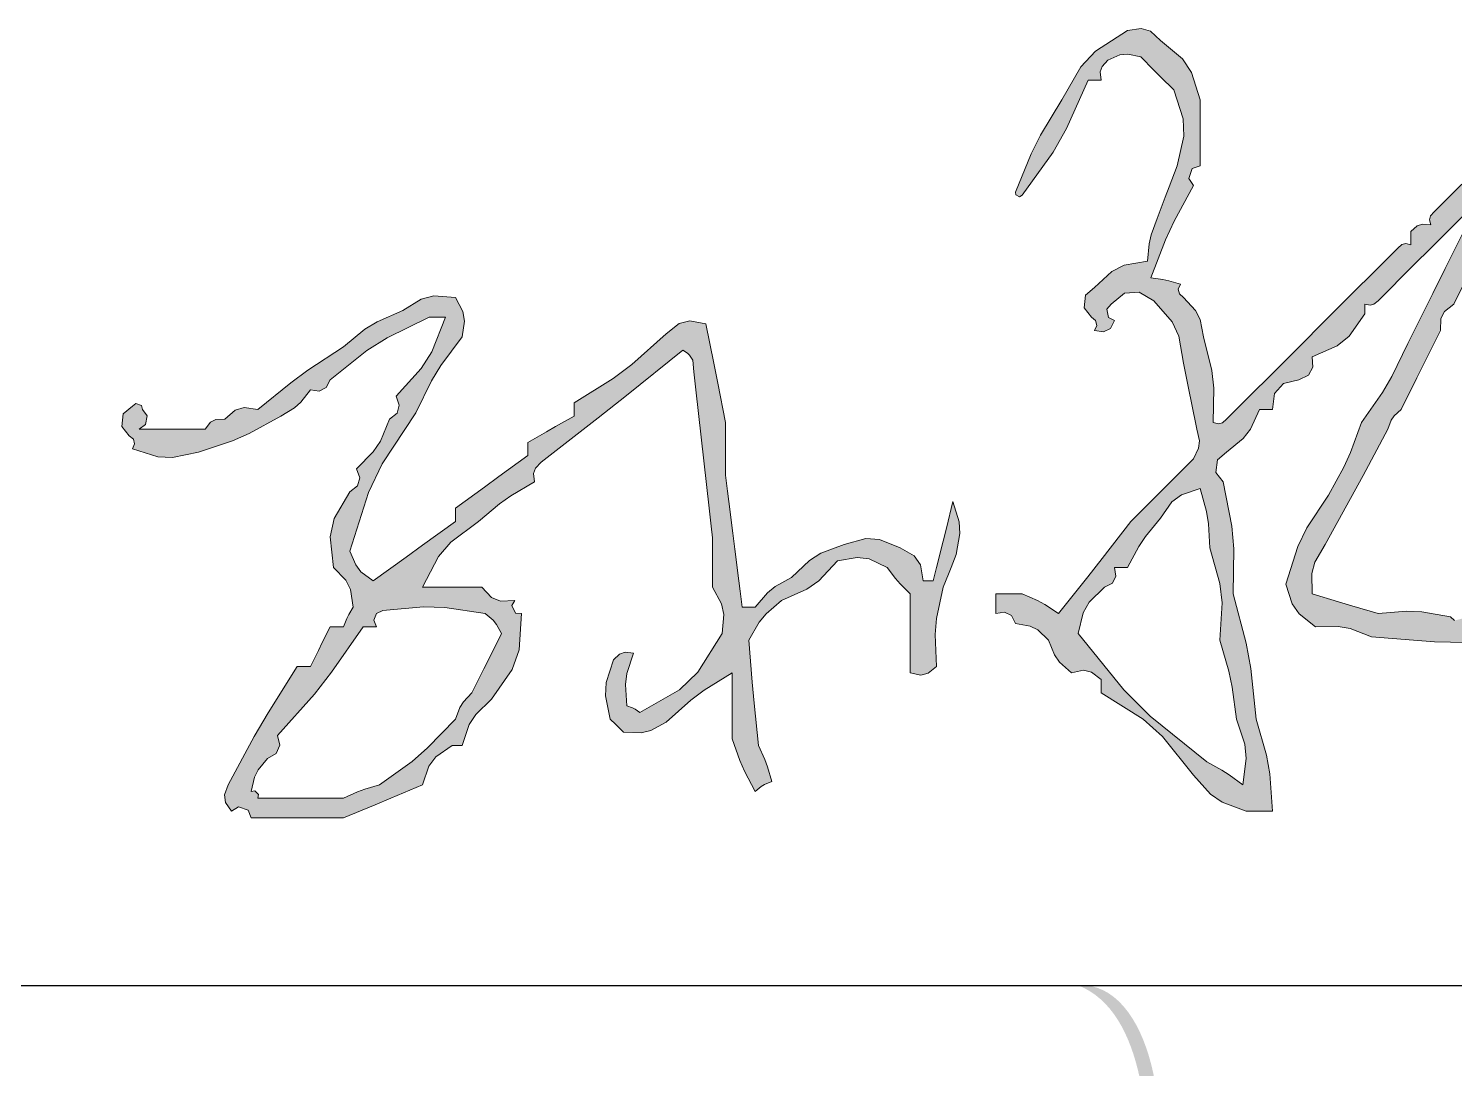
# Model space of a CAD drawing. Extents: x 2430613 to 2739493, y -1540945 to -971137.
# Drawn here: x 2627500 to 2628422, y -1278075 to -1277402 of the extents above; entities that cross this region are included whole.
import ezdxf

# ---------------------------------------------------------------- set-up
doc = ezdxf.new("R2010")
doc.units = 0
doc.header["$LTSCALE"] = 1000
doc.header["$MEASUREMENT"] = 0
doc.layers.get('0').update_dxf_attribs({"linetype": 'CONTINUOUS'})
doc.layers.add('0S-图框文字', color=51, linetype='CONTINUOUS', lineweight=18)
doc.layers.add('T-TK', color=157, linetype='CONTINUOUS')
doc.layers.add('照明平面标注层', color=111, linetype='CONTINUOUS')

# ---------------------------------------------------------------- blocks, each defined once
blk = doc.blocks.new('A$C6B060218')
h = blk.add_hatch(color=256)
h.paths.add_polyline_path([(816.76, 143.91), (815.58, 140.04), (819.58, 140.04), (821.58, 140.04), (825.58, 140.04), (825.58, 152.04), (825.58, 158.04), (825.58, 170.04), (821.39, 170.52), (818.64, 169.6), (815.58, 166.71), (815.51, 160.01), (815.18, 156.62), (813.91, 150.04), (816.29, 146.75)], flags=16)
h.paths.add_polyline_path([(810.81, 134.01), (812.24, 126.7), (818.79, 124.85), (823.59, 125.81), (828.91, 130.03), (831.58, 135.37), (832.92, 138.03), (835.58, 143.37), (833.14, 163.24), (832.8, 173.4), (833.92, 193.38), (836.3, 196.67), (836.77, 199.51), (835.58, 203.38), (831.62, 202.53), (829.61, 202.2), (825.58, 201.72), (818.71, 210.9), (813.16, 214.87), (802.24, 218.39), (795.05, 220.85), (788.85, 219.16), (783.9, 213.39), (782.6, 212.66), (782.03, 211.53), (782.24, 210.05), (765.56, 210.05), (757.23, 210.05), (740.56, 210.05), (742.86, 197.12), (745.84, 190.42), (753.9, 180.05), (760.56, 166.71), (763.9, 160.04), (770.57, 146.7), (775.61, 139.81), (778.29, 136.47), (783.9, 130.03), (789.91, 128.71), (794.03, 129.63), (798.91, 133.37), (801.22, 145.9), (800.44, 153.27), (795.57, 165.04), (794.85, 166.35), (793.72, 166.91), (792.24, 166.71), (792.24, 157.37), (792.24, 152.71), (792.24, 143.37), (788.89, 142.06), (785.42, 143.45), (783.9, 146.7), (771.58, 168.2), (766.47, 179.79), (758.9, 203.38), (767.32, 205.83), (773.27, 204.92), (780.57, 200.05), (782.91, 192.25), (785.71, 188.25), (792.24, 183.38), (789.67, 190.99), (789.3, 195.46), (790.57, 203.38), (794.42, 208.04), (800.8, 208.75), (805.58, 205.05), (812.94, 200.43), (816.17, 195.34), (817.24, 186.71), (814.81, 182.11), (813, 179.94), (808.91, 176.71), (806.12, 163.52), (805.11, 156.8), (803.91, 143.37), (808.9, 137.83)], flags=17)
h.paths.add_polyline_path([(560.15, 21.79), (567.18, 16.67), (568.88, 29.97), (568.14, 37.32), (563.85, 50.01), (561.75, 66.22), (560.06, 74.32), (555.51, 90.02), (556.61, 108.77), (555.56, 118.61), (550.51, 136.7), (549.76, 148.85), (548.74, 154.98), (545.51, 166.71), (536.02, 163.53), (531.21, 159.92), (525.5, 151.7), (517.96, 142.35), (514.57, 137.26), (508.83, 126.7), (506.17, 126.7), (504.83, 126.7), (502.16, 126.7), (502.93, 122.29), (501.15, 118.73), (497.16, 116.7), (489.43, 109.23), (486.33, 103.81), (483.83, 93.36), (506.99, 64.79), (520.28, 51.51), (548.84, 28.34), (556.45, 24.14)], flags=16)
h.paths.add_polyline_path([(556.74, 7.93), (568.85, 3.33), (574.18, 3.33), (576.85, 3.33), (582.18, 3.33), (580.82, 22.25), (579.11, 31.79), (573.85, 50.01), (571.1, 75.63), (568.74, 88.45), (562.18, 113.36), (562.51, 136.12), (561.49, 147.69), (557.18, 170.04), (553.54, 174.86), (554.23, 181.15), (558.85, 185.05), (567.28, 192), (570.96, 196.78), (575.52, 206.72), (578.18, 206.72), (579.52, 206.72), (582.18, 206.72), (583.09, 214.7), (587.7, 219.89), (595.52, 221.72), (600.32, 224.14), (602.54, 228.03), (602.19, 233.39), (614.79, 238.88), (620.91, 243.85), (628.86, 255.06), (628.86, 257.07), (628.86, 258.07), (628.86, 260.07), (631.54, 259.44), (633.47, 259.92), (635.53, 261.73), (653.54, 279.74), (662.54, 288.74), (680.54, 306.74), (681.21, 305.41), (681.54, 304.74), (682.21, 303.41), (669.54, 278.07), (663.21, 265.4), (650.54, 240.06), (642.44, 223.39), (637.72, 215.3), (627.2, 200.05), (621.67, 184.91), (618.3, 177.49), (610.53, 163.37), (599.48, 146.72), (594.99, 137.38), (588.85, 118.36), (592.03, 108.31), (595.57, 103.2), (603.86, 96.69), (615.37, 96.91), (621.46, 95.84), (632.2, 91.69), (664.11, 89.08), (680.23, 88.74), (712.22, 90.02), (712.22, 91.36), (712.22, 92.02), (712.22, 93.36), (737.56, 93.36), (750.23, 93.36), (775.57, 93.36), (775.57, 94.69), (775.57, 95.36), (775.57, 96.69), (788.9, 96.69), (795.57, 96.69), (808.91, 96.69), (808.91, 98.02), (808.91, 98.69), (808.91, 100.02), (826.25, 100.02), (834.92, 100.02), (852.25, 100.02), (852.25, 101.36), (852.25, 102.03), (852.25, 103.36), (866.92, 103.36), (874.26, 103.36), (888.93, 103.36), (895.6, 106.03), (898.93, 107.36), (905.6, 110.03), (920.4, 109.62), (928.12, 110.68), (942.28, 115.03), (952.14, 116.03), (957.35, 117.89), (965.62, 123.36), (972.28, 123.36), (975.62, 123.36), (982.29, 123.36), (982.29, 126.03), (982.29, 127.37), (982.29, 130.03), (988.45, 127.41), (992.39, 127.01), (998.96, 128.37), (1017.77, 132.43), (1027.13, 134.76), (1045.64, 140.04), (1044.3, 145.37), (1043.64, 148.04), (1042.3, 153.37), (1038.34, 152.52), (1036.33, 152.19), (1032.3, 151.7), (1020.67, 148.65), (1013.51, 149.04), (1002.29, 153.37), (990.29, 158.04), (984.29, 160.38), (972.28, 165.04), (967.12, 166.94), (964.39, 167.62), (958.95, 168.38), (937.61, 179.05), (926.94, 184.38), (905.6, 195.05), (897.01, 199.21), (891.81, 200.33), (882.26, 200.05), (883.6, 197.38), (884.26, 196.05), (885.6, 193.38), (892.49, 194.33), (897.03, 192.97), (902.27, 188.38), (908.14, 187.35), (911.25, 185.79), (915.6, 181.71), (927.64, 177.28), (933.51, 174.17), (943.94, 166.71), (947.82, 164.91), (949.67, 163.42), (952.28, 160.04), (959.18, 160.99), (963.72, 159.63), (968.95, 155.04), (982.79, 152.2), (989.7, 149.78), (1002.29, 143.37), (979.24, 139.03), (967.79, 136), (945.61, 128.37), (930.73, 127.47), (923.18, 126.1), (908.93, 121.7), (901.97, 121.56), (898.15, 120.41), (892.26, 116.7), (878.93, 116.7), (872.26, 116.7), (858.92, 116.7), (858.92, 115.36), (858.92, 114.7), (858.92, 113.36), (841.58, 113.36), (832.92, 113.36), (815.58, 113.36), (803.57, 110.69), (797.57, 109.36), (785.57, 106.69), (760.23, 106.69), (747.56, 106.69), (722.22, 106.69), (722.22, 105.36), (722.22, 104.69), (722.22, 103.36), (704.88, 103.36), (696.21, 103.36), (678.88, 103.36), (677.92, 100.78), (674.26, 99.87), (672.21, 101.69), (657.76, 104.33), (650.16, 104.68), (635.53, 103.36), (622.19, 107.33), (615.52, 109.33), (602.19, 113.36), (602.11, 123.71), (603.63, 129.43), (608.86, 138.37), (621.67, 161.63), (628, 173.3), (640.53, 196.72), (642.23, 201.21), (643.7, 203.42), (647.2, 206.72), (655.2, 222.72), (659.2, 230.73), (667.21, 246.73), (667.36, 252.69), (669.2, 256.36), (673.87, 260.07), (683.21, 278.74), (687.88, 288.07), (697.21, 306.74), (702.15, 316.06), (705.23, 320.52), (712.22, 328.42), (712.22, 334.42), (712.22, 337.42), (712.22, 343.42), (706.93, 344.4), (703.76, 344), (698.88, 341.75), (684.88, 327.75), (677.88, 320.75), (663.87, 306.74), (662.06, 304.68), (661.57, 302.75), (662.21, 300.08), (658.01, 300.55), (655.27, 299.64), (652.2, 296.74), (652.2, 294.07), (652.2, 292.74), (652.2, 290.07), (649.53, 290.7), (647.6, 290.22), (645.53, 288.41), (610.86, 253.73), (593.52, 236.39), (558.85, 201.72), (556.78, 199.9), (554.85, 199.42), (552.18, 200.05), (552.51, 217.5), (551.47, 226.48), (547.18, 243.39), (545.46, 252.18), (543.17, 256.76), (537.17, 263.4), (535.05, 265.15), (534.46, 267.53), (535.51, 270.07), (529.62, 271.84), (526.59, 272.51), (520.5, 273.4), (528.08, 292.54), (532.45, 301.94), (542.17, 320.08), (539.87, 323.61), (541.55, 328.64), (545.51, 330.08), (545.51, 343.42), (545.51, 350.09), (545.51, 363.43), (541.21, 377.2), (536.56, 384.17), (525.5, 393.43), (520.35, 398.12), (515.71, 399.51), (508.83, 398.43), (492.56, 387.99), (485.13, 380.19), (475.49, 363.43), (464.79, 345.5), (460.07, 336.06), (452.15, 316.75), (452.31, 315.26), (454.2, 314.32), (455.49, 315.08), (471.16, 336.92), (477.97, 348.84), (488.83, 373.43), (491.49, 373.43), (492.83, 373.43), (495.5, 373.43), (495.02, 377.62), (495.93, 380.36), (498.83, 383.43), (504.93, 386.2), (508.97, 386.6), (515.5, 385.1), (522.17, 378.43), (525.5, 375.1), (532.17, 368.43), (536.89, 353.82), (537.27, 345.05), (533.84, 330.08), (529.84, 319.41), (527.84, 314.08), (523.84, 303.41), (520.82, 295.04), (519.79, 290.58), (518.84, 281.74), (507.09, 279.68), (500.86, 276.56), (492.16, 268.4), (487.55, 264.5), (486.85, 258.21), (490.49, 253.4), (492.61, 251.65), (493.21, 249.27), (492.16, 246.73), (496.57, 245.96), (500.13, 247.75), (502.16, 251.73), (499.12, 253.24), (498.27, 257.5), (500.5, 260.07), (507.28, 265.51), (514.64, 266.07), (522.17, 261.73), (531.34, 251.13), (534.78, 243.87), (537.17, 230.06), (539.84, 216.72), (541.17, 210.05), (543.84, 196.72), (545.14, 190.82), (544.73, 187.18), (542.17, 181.71), (529.5, 169.04), (523.17, 162.71), (510.5, 150.04), (495.97, 131.25), (488.64, 121.92), (473.82, 103.36), (466.89, 108.02), (463.16, 110.05), (455.49, 113.36), (450.15, 113.36), (447.48, 113.36), (442.15, 113.36), (442.15, 109.36), (442.15, 107.36), (442.15, 103.36), (446.56, 104.12), (450.12, 102.34), (452.15, 98.36), (459.49, 97.03), (463.36, 95.1), (468.82, 90.02), (471.77, 82.43), (474.37, 78.72), (480.49, 73.35), (486.5, 74.67), (490.61, 73.75), (495.5, 70.02), (495.5, 67.35), (495.5, 66.02), (495.5, 63.35), (516.63, 49.93), (526.46, 41.16), (542.17, 21.67), (550.8, 12.01)])
h.paths.add_polyline_path([(69.04, 11.86), (68.72, 10), (86.06, 10), (94.73, 10), (112.06, 10), (119.18, 13.21), (122.89, 14.56), (130.4, 16.67), (146.85, 28.61), (154.64, 35.38), (168.75, 50.01), (170.97, 55.9), (172.77, 58.77), (177.08, 63.35), (183.08, 75.35), (186.08, 81.35), (192.08, 93.36), (189.59, 97.93), (187.8, 100.08), (183.75, 103.36), (163.31, 106.54), (152.67, 106.88), (132.07, 105.03), (128.81, 103.51), (127.43, 100.03), (128.74, 96.69), (126.07, 96.69), (124.73, 96.69), (122.07, 96.69), (106.1, 73.67), (97.37, 62.58), (78.72, 41.68), (79.88, 36.73), (78.1, 32.58), (73.72, 30.01), (68.9, 24.32), (67.04, 20.61), (65.39, 13.34), (67.25, 13.65)], flags=16)
h.paths.add_polyline_path([(63.94, 3.96), (65.39, 0), (84.06, 0), (93.39, 0), (112.06, 0), (128.08, 6.64), (136.08, 9.98), (152.07, 16.67), (155.25, 26.15), (158.86, 30.97), (167.08, 36.68), (169.08, 36.68), (170.08, 36.68), (172.08, 36.68), (175.68, 47.17), (179.03, 52.38), (187.08, 60.01), (197.49, 75.13), (200.92, 85.05), (202.09, 103.36), (199.12, 103.68), (197.23, 107.46), (198.75, 110.03), (191.58, 109.62), (186.99, 111.45), (182.08, 116.7), (170.08, 116.7), (164.08, 116.7), (152.07, 116.7), (160.16, 132.22), (166.4, 139.55), (180.42, 150.04), (191.01, 159), (196.76, 163.06), (208.76, 170.04), (208.28, 174.23), (209.19, 176.98), (212.09, 180.05), (240.97, 202.46), (255.31, 213.79), (283.77, 236.73), (286.15, 235.18), (287.23, 234.1), (288.78, 231.73), (289.44, 225.72), (289.78, 222.72), (290.44, 216.72), (293.11, 192.72), (294.44, 180.71), (297.11, 156.71), (297.78, 150.7), (298.11, 147.7), (298.78, 141.7), (298.78, 131.7), (298.78, 126.7), (298.78, 116.7), (303.33, 108.3), (304.49, 102.88), (303.78, 93.36), (291.44, 73.82), (282.13, 64.88), (262.1, 53.35), (259.67, 55.07), (258.27, 55.77), (255.43, 56.68), (254.82, 67.42), (255.53, 73.1), (258.77, 83.35), (254.58, 83.83), (251.83, 82.91), (248.77, 80.02), (245.07, 68.58), (244.69, 61.79), (247.1, 50.01), (249.77, 47.34), (251.1, 46.01), (253.77, 43.34), (262.66, 43.1), (267.55, 44.23), (275.44, 48.35), (287.8, 59.53), (294.58, 64.62), (308.78, 73.35), (308.78, 60.01), (308.78, 53.35), (308.78, 40.01), (312.64, 29.02), (315, 23.63), (320.45, 13.34), (323.38, 15.9), (325.15, 16.96), (328.79, 18.34), (326.68, 25.85), (325.33, 29.56), (322.12, 36.68), (319.93, 58), (318.93, 68.67), (317.12, 90.02), (322.36, 99.02), (325.88, 103.25), (333.79, 110.03), (346.46, 115.68), (352.56, 119.98), (362.13, 130.03), (372.05, 131.85), (378.03, 131.05), (387.13, 126.7), (391.46, 121.09), (393.82, 118.4), (398.8, 113.36), (398.8, 97.36), (398.8, 89.36), (398.8, 73.35), (404.2, 72.29), (407.88, 73.21), (412.14, 76.69), (411.53, 92.73), (412.21, 100.97), (415.48, 116.7), (418.14, 123.36), (419.48, 126.7), (422.14, 133.37), (423.9, 143.91), (423.54, 149.8), (420.48, 160.04), (417.14, 146.7), (415.48, 140.04), (412.14, 126.7), (411.47, 124.03), (411.14, 122.7), (410.47, 120.03), (408.47, 120.03), (407.47, 120.03), (405.47, 120.03), (404.1, 128.05), (400.87, 132.66), (393.8, 136.7), (383.28, 140.97), (376.41, 141.38), (365.46, 138.37), (353.7, 133.9), (347.96, 130.31), (338.79, 121.7), (330.5, 117.1), (326.59, 113.91), (320.45, 106.69), (317.78, 106.69), (316.45, 106.69), (313.78, 106.69), (313.12, 112.03), (312.78, 114.7), (312.12, 120.03), (310.11, 136.03), (309.11, 144.04), (307.11, 160.04), (306.45, 165.38), (306.11, 168.04), (305.45, 173.38), (305.45, 184.05), (305.45, 189.38), (305.45, 200.05), (301.55, 220.08), (299.55, 230.08), (295.44, 250.06), (287.34, 251.59), (281.88, 250.22), (275.44, 245.06), (258.08, 229.46), (248.6, 222.35), (228.76, 210.05), (228.76, 207.39), (228.76, 206.05), (228.76, 203.38), (219.43, 198.05), (214.76, 195.38), (205.42, 190.05), (205.42, 187.38), (205.42, 186.05), (205.42, 183.38), (190.75, 172.71), (183.42, 167.38), (168.75, 156.71), (168.75, 154.04), (168.75, 152.71), (168.75, 150.04), (152.12, 137.97), (143.78, 131.97), (127.07, 120.03), (120.96, 124.56), (118.28, 128), (115.4, 135.03), (124.78, 164.6), (131.7, 179.13), (148.74, 205.05), (156.63, 221.18), (161.38, 228.98), (172.08, 243.39), (173.32, 251.41), (172.52, 256.22), (168.75, 263.4), (157.78, 264.2), (151.37, 262.6), (142.07, 256.73), (129.19, 251.08), (122.97, 247.28), (112.06, 238.39), (94.15, 226.55), (85.45, 220.19), (68.72, 206.72), (61.82, 207.67), (57.28, 206.31), (52.05, 201.72), (47.58, 201.58), (44.84, 200.21), (42.05, 196.72), (28.71, 196.72), (22.04, 196.72), (8.7, 196.72), (11.99, 199.09), (12.71, 203.41), (10.37, 206.72), (9.85, 208.76), (7.01, 209.71), (5.37, 208.39), (0.71, 204.54), (0, 198.15), (3.7, 193.38), (5.82, 191.63), (6.42, 189.26), (5.37, 186.71), (18.1, 182.69), (25.64, 182.31), (38.71, 185.05), (55.96, 190.89), (64.43, 194.61), (80.39, 203.38), (87.26, 207.54), (90.46, 210.39), (95.39, 216.72), (99.8, 215.96), (103.36, 217.74), (105.4, 221.72), (123.93, 236.47), (134.16, 242.95), (155.41, 253.4), (158.74, 253.4), (160.41, 253.4), (163.74, 253.4), (156.76, 235.86), (151.44, 227.35), (138.74, 213.39), (140.34, 208.81), (139.19, 204.76), (135.4, 201.72), (130.79, 190.62), (127.21, 185.24), (118.73, 176.71), (120.34, 172.13), (119.18, 168.08), (115.4, 165.04), (107.45, 151.51), (105.45, 142.31), (107.06, 126.7), (113.34, 120.32), (115.73, 115.54), (117.07, 106.69), (114.78, 102.85), (113.77, 100.83), (112.06, 96.69), (109.4, 96.69), (108.06, 96.69), (105.4, 96.69), (101.39, 88.69), (99.39, 84.69), (95.39, 76.69), (92.73, 76.69), (91.39, 76.69), (88.72, 76.69), (73.98, 53.13), (66.96, 41.1), (53.72, 16.67), (51.91, 11.61), (52.39, 7.8), (55.38, 3.33), (58.91, 5.64)])
for p, q in [((508.83, 398.43), (492.56, 387.99)), ((515.71, 399.51), (508.83, 398.43)), ((520.35, 398.12), (515.71, 399.51)), ((525.5, 393.43), (520.35, 398.12)), ((536.56, 384.17), (525.5, 393.43)), ((492.56, 387.99), (485.13, 380.19)), ((495.93, 380.36), (498.83, 383.43)), ((498.83, 383.43), (504.93, 386.2)), ((504.93, 386.2), (508.97, 386.6)), ((508.97, 386.6), (515.5, 385.1)), ((515.5, 385.1), (522.17, 378.43)), ((541.21, 377.2), (536.56, 384.17)), ((485.13, 380.19), (475.49, 363.43)), ((495.02, 377.62), (495.93, 380.36)), ((495.5, 373.43), (495.02, 377.62)), ((522.17, 378.43), (525.5, 375.1)), ((545.51, 363.43), (541.21, 377.2)), ((477.97, 348.84), (488.83, 373.43)), ((488.83, 373.43), (491.49, 373.43)), ((491.49, 373.43), (492.83, 373.43)), ((492.83, 373.43), (495.5, 373.43)), ((525.5, 375.1), (532.17, 368.43)), ((532.17, 368.43), (536.89, 353.82)), ((475.49, 363.43), (464.79, 345.5)), ((545.51, 350.09), (545.51, 363.43)), ((536.89, 353.82), (537.27, 345.05)), ((471.16, 336.92), (477.97, 348.84)), ((545.51, 343.42), (545.51, 350.09)), ((464.79, 345.5), (460.07, 336.06)), ((537.27, 345.05), (533.84, 330.08)), ((545.51, 330.08), (545.51, 343.42)), ((460.07, 336.06), (452.15, 316.75)), ((455.49, 315.08), (471.16, 336.92)), ((533.84, 330.08), (529.84, 319.41)), ((539.87, 323.61), (541.55, 328.64)), ((541.55, 328.64), (545.51, 330.08)), ((529.84, 319.41), (527.84, 314.08)), ((532.45, 301.94), (542.17, 320.08)), ((542.17, 320.08), (539.87, 323.61)), ((677.88, 320.75), (663.87, 306.74)), ((452.15, 316.75), (452.31, 315.26)), ((452.31, 315.26), (454.2, 314.32)), ((454.2, 314.32), (455.49, 315.08)), ((527.84, 314.08), (523.84, 303.41)), ((523.84, 303.41), (520.82, 295.04)), ((662.06, 304.68), (661.57, 302.75)), ((663.87, 306.74), (662.06, 304.68)), ((662.54, 288.74), (680.54, 306.74)), ((682.21, 303.41), (669.54, 278.07)), ((528.08, 292.54), (532.45, 301.94)), ((655.27, 299.64), (652.2, 296.74)), ((652.2, 296.74), (652.2, 294.07)), ((658.01, 300.55), (655.27, 299.64)), ((662.21, 300.08), (658.01, 300.55)), ((661.57, 302.75), (662.21, 300.08)), ((519.79, 290.58), (518.84, 281.74)), ((520.82, 295.04), (519.79, 290.58)), ((520.5, 273.4), (528.08, 292.54)), ((647.6, 290.22), (645.53, 288.41)), ((649.53, 290.7), (647.6, 290.22)), ((652.2, 290.07), (649.53, 290.7)), ((652.2, 294.07), (652.2, 292.74)), ((652.2, 292.74), (652.2, 290.07)), ((653.54, 279.74), (662.54, 288.74)), ((518.84, 281.74), (507.09, 279.68)), ((645.53, 288.41), (610.86, 253.73)), ((500.86, 276.56), (492.16, 268.4)), ((507.09, 279.68), (500.86, 276.56)), ((635.53, 261.73), (653.54, 279.74)), ((669.54, 278.07), (663.21, 265.4)), ((673.87, 260.07), (683.21, 278.74)), ((492.16, 268.4), (487.55, 264.5)), ((526.59, 272.51), (520.5, 273.4)), ((529.62, 271.84), (526.59, 272.51)), ((535.51, 270.07), (529.62, 271.84)), ((534.46, 267.53), (535.51, 270.07)), ((535.05, 265.15), (534.46, 267.53)), ((151.37, 262.6), (142.07, 256.73)), ((157.78, 264.2), (151.37, 262.6)), ((168.75, 263.4), (157.78, 264.2)), ((172.52, 256.22), (168.75, 263.4)), ((487.55, 264.5), (486.85, 258.21)), ((498.27, 257.5), (500.5, 260.07)), ((500.5, 260.07), (507.28, 265.51)), ((507.28, 265.51), (514.64, 266.07)), ((514.64, 266.07), (522.17, 261.73)), ((522.17, 261.73), (531.34, 251.13)), ((537.17, 263.4), (535.05, 265.15)), ((543.17, 256.76), (537.17, 263.4)), ((628.86, 260.07), (631.54, 259.44)), ((628.86, 258.07), (628.86, 260.07)), ((631.54, 259.44), (633.47, 259.92)), ((633.47, 259.92), (635.53, 261.73)), ((663.21, 265.4), (650.54, 240.06)), ((669.2, 256.36), (673.87, 260.07)), ((142.07, 256.73), (129.19, 251.08)), ((134.16, 242.95), (155.41, 253.4)), ((155.41, 253.4), (158.74, 253.4)), ((163.74, 253.4), (156.76, 235.86)), ((158.74, 253.4), (160.41, 253.4)), ((160.41, 253.4), (163.74, 253.4)), ((173.32, 251.41), (172.52, 256.22)), ((486.85, 258.21), (490.49, 253.4)), ((490.49, 253.4), (492.61, 251.65)), ((499.12, 253.24), (498.27, 257.5)), ((502.16, 251.73), (499.12, 253.24)), ((545.46, 252.18), (543.17, 256.76)), ((610.86, 253.73), (593.52, 236.39)), ((620.91, 243.85), (628.86, 255.06)), ((628.86, 257.07), (628.86, 258.07)), ((628.86, 255.06), (628.86, 257.07)), ((667.21, 246.73), (667.36, 252.69)), ((667.36, 252.69), (669.2, 256.36)), ((122.97, 247.28), (112.06, 238.39)), ((129.19, 251.08), (122.97, 247.28)), ((172.08, 243.39), (173.32, 251.41)), ((281.88, 250.22), (275.44, 245.06)), ((287.34, 251.59), (281.88, 250.22)), ((295.44, 250.06), (287.34, 251.59)), ((299.55, 230.08), (295.44, 250.06)), ((493.21, 249.27), (492.16, 246.73)), ((492.16, 246.73), (496.57, 245.96)), ((492.61, 251.65), (493.21, 249.27)), ((496.57, 245.96), (500.13, 247.75)), ((500.13, 247.75), (502.16, 251.73)), ((531.34, 251.13), (534.78, 243.87)), ((547.18, 243.39), (545.46, 252.18)), ((659.2, 230.73), (667.21, 246.73)), ((112.06, 238.39), (94.15, 226.55)), ((123.93, 236.47), (134.16, 242.95)), ((161.38, 228.98), (172.08, 243.39)), ((275.44, 245.06), (258.08, 229.46)), ((534.78, 243.87), (537.17, 230.06)), ((551.47, 226.48), (547.18, 243.39)), ((602.19, 233.39), (614.79, 238.88)), ((614.79, 238.88), (620.91, 243.85)), ((650.54, 240.06), (642.44, 223.39)), ((105.4, 221.72), (123.93, 236.47)), ((156.76, 235.86), (151.44, 227.35)), ((255.31, 213.79), (283.77, 236.73)), ((283.77, 236.73), (286.15, 235.18)), ((286.15, 235.18), (287.23, 234.1)), ((287.23, 234.1), (288.78, 231.73)), ((288.78, 231.73), (289.44, 225.72)), ((593.52, 236.39), (558.85, 201.72)), ((602.54, 228.03), (602.19, 233.39)), ((94.15, 226.55), (85.45, 220.19)), ((151.44, 227.35), (138.74, 213.39)), ((156.63, 221.18), (161.38, 228.98)), ((258.08, 229.46), (248.6, 222.35)), ((289.44, 225.72), (289.78, 222.72)), ((301.55, 220.08), (299.55, 230.08)), ((537.17, 230.06), (539.84, 216.72)), ((552.51, 217.5), (551.47, 226.48)), ((595.52, 221.72), (600.32, 224.14)), ((600.32, 224.14), (602.54, 228.03)), ((655.2, 222.72), (659.2, 230.73)), ((85.45, 220.19), (68.72, 206.72)), ((90.46, 210.39), (95.39, 216.72)), ((95.39, 216.72), (99.8, 215.96)), ((99.8, 215.96), (103.36, 217.74)), ((103.36, 217.74), (105.4, 221.72)), ((148.74, 205.05), (156.63, 221.18)), ((248.6, 222.35), (228.76, 210.05)), ((289.78, 222.72), (290.44, 216.72)), ((290.44, 216.72), (293.11, 192.72)), ((305.45, 200.05), (301.55, 220.08)), ((539.84, 216.72), (541.17, 210.05)), ((552.18, 200.05), (552.51, 217.5)), ((583.09, 214.7), (587.7, 219.89)), ((587.7, 219.89), (595.52, 221.72)), ((642.44, 223.39), (637.72, 215.3)), ((647.2, 206.72), (655.2, 222.72)), ((7.01, 209.71), (5.37, 208.39)), ((9.85, 208.76), (7.01, 209.71)), ((87.26, 207.54), (90.46, 210.39)), ((138.74, 213.39), (140.34, 208.81)), ((228.76, 210.05), (228.76, 207.39)), ((240.97, 202.46), (255.31, 213.79)), ((541.17, 210.05), (543.84, 196.72)), ((582.18, 206.72), (583.09, 214.7)), ((637.72, 215.3), (627.2, 200.05)), ((0.71, 204.54), (0, 198.15)), ((5.37, 208.39), (0.71, 204.54)), ((10.37, 206.72), (9.85, 208.76)), ((12.71, 203.41), (10.37, 206.72)), ((11.99, 199.09), (12.71, 203.41)), ((57.28, 206.31), (52.05, 201.72)), ((61.82, 207.67), (57.28, 206.31)), ((68.72, 206.72), (61.82, 207.67)), ((64.43, 194.61), (80.39, 203.38)), ((80.39, 203.38), (87.26, 207.54)), ((131.7, 179.13), (148.74, 205.05)), ((139.19, 204.76), (135.4, 201.72)), ((140.34, 208.81), (139.19, 204.76)), ((212.09, 180.05), (240.97, 202.46)), ((228.76, 203.38), (219.43, 198.05)), ((228.76, 207.39), (228.76, 206.05)), ((228.76, 206.05), (228.76, 203.38)), ((570.96, 196.78), (575.52, 206.72)), ((575.52, 206.72), (578.18, 206.72)), ((578.18, 206.72), (579.52, 206.72)), ((579.52, 206.72), (582.18, 206.72)), ((642.23, 201.21), (643.7, 203.42)), ((643.7, 203.42), (647.2, 206.72)), ((0, 198.15), (3.7, 193.38)), ((8.7, 196.72), (11.99, 199.09)), ((22.04, 196.72), (8.7, 196.72)), ((28.71, 196.72), (22.04, 196.72)), ((42.05, 196.72), (28.71, 196.72)), ((44.84, 200.21), (42.05, 196.72)), ((47.58, 201.58), (44.84, 200.21)), ((52.05, 201.72), (47.58, 201.58)), ((135.4, 201.72), (130.79, 190.62)), ((214.76, 195.38), (205.42, 190.05)), ((219.43, 198.05), (214.76, 195.38)), ((305.45, 189.38), (305.45, 200.05)), ((543.84, 196.72), (545.14, 190.82)), ((554.85, 199.42), (552.18, 200.05)), ((556.78, 199.9), (554.85, 199.42)), ((558.85, 201.72), (556.78, 199.9)), ((567.28, 192), (570.96, 196.78)), ((627.2, 200.05), (621.67, 184.91)), ((628, 173.3), (640.53, 196.72)), ((640.53, 196.72), (642.23, 201.21)), ((3.7, 193.38), (5.82, 191.63)), ((6.42, 189.26), (5.37, 186.71)), ((5.82, 191.63), (6.42, 189.26)), ((38.71, 185.05), (55.96, 190.89)), ((55.96, 190.89), (64.43, 194.61)), ((130.79, 190.62), (127.21, 185.24)), ((205.42, 190.05), (205.42, 187.38)), ((293.11, 192.72), (294.44, 180.71)), ((305.45, 184.05), (305.45, 189.38)), ((545.14, 190.82), (544.73, 187.18)), ((558.85, 185.05), (567.28, 192)), ((5.37, 186.71), (18.1, 182.69)), ((18.1, 182.69), (25.64, 182.31)), ((25.64, 182.31), (38.71, 185.05)), ((127.21, 185.24), (118.73, 176.71)), ((205.42, 183.38), (190.75, 172.71)), ((205.42, 187.38), (205.42, 186.05)), ((205.42, 186.05), (205.42, 183.38)), ((294.44, 180.71), (297.11, 156.71)), ((305.45, 173.38), (305.45, 184.05)), ((542.17, 181.71), (529.5, 169.04)), ((544.73, 187.18), (542.17, 181.71)), ((553.54, 174.86), (554.23, 181.15)), ((554.23, 181.15), (558.85, 185.05)), ((621.67, 184.91), (618.3, 177.49)), ((118.73, 176.71), (120.34, 172.13)), ((124.78, 164.6), (131.7, 179.13)), ((208.28, 174.23), (209.19, 176.98)), ((208.76, 170.04), (208.28, 174.23)), ((209.19, 176.98), (212.09, 180.05)), ((306.11, 168.04), (305.45, 173.38)), ((557.18, 170.04), (553.54, 174.86)), ((618.3, 177.49), (610.53, 163.37)), ((621.67, 161.63), (628, 173.3)), ((119.18, 168.08), (115.4, 165.04)), ((120.34, 172.13), (119.18, 168.08)), ((183.42, 167.38), (168.75, 156.71)), ((190.75, 172.71), (183.42, 167.38)), ((196.76, 163.06), (208.76, 170.04)), ((306.45, 165.38), (306.11, 168.04)), ((529.5, 169.04), (523.17, 162.71)), ((545.51, 166.71), (536.02, 163.53)), ((548.74, 154.98), (545.51, 166.71)), ((561.49, 147.69), (557.18, 170.04)), ((115.4, 165.04), (107.45, 151.51)), ((115.4, 135.03), (124.78, 164.6)), ((180.42, 150.04), (191.01, 159)), ((191.01, 159), (196.76, 163.06)), ((307.11, 160.04), (306.45, 165.38)), ((309.11, 144.04), (307.11, 160.04)), ((420.48, 160.04), (417.14, 146.7)), ((423.54, 149.8), (420.48, 160.04)), ((523.17, 162.71), (510.5, 150.04)), ((531.21, 159.92), (525.5, 151.7)), ((536.02, 163.53), (531.21, 159.92)), ((610.53, 163.37), (599.48, 146.72)), ((608.86, 138.37), (621.67, 161.63)), ((107.45, 151.51), (105.45, 142.31)), ((168.75, 156.71), (168.75, 154.04)), ((168.75, 154.04), (168.75, 152.71)), ((168.75, 152.71), (168.75, 150.04)), ((297.11, 156.71), (297.78, 150.7)), ((525.5, 151.7), (517.96, 142.35)), ((549.76, 148.85), (548.74, 154.98)), ((168.75, 150.04), (152.12, 137.97)), ((166.4, 139.55), (180.42, 150.04)), ((297.78, 150.7), (298.11, 147.7)), ((298.11, 147.7), (298.78, 141.7)), ((417.14, 146.7), (415.48, 140.04)), ((423.9, 143.91), (423.54, 149.8)), ((510.5, 150.04), (495.97, 131.25)), ((550.51, 136.7), (549.76, 148.85)), ((562.51, 136.12), (561.49, 147.69)), ((599.48, 146.72), (594.99, 137.38)), ((105.45, 142.31), (107.06, 126.7)), ((152.12, 137.97), (143.78, 131.97)), ((160.16, 132.22), (166.4, 139.55)), ((298.78, 141.7), (298.78, 131.7)), ((310.11, 136.03), (309.11, 144.04)), ((365.46, 138.37), (353.7, 133.9)), ((376.41, 141.38), (365.46, 138.37)), ((383.28, 140.97), (376.41, 141.38)), ((393.8, 136.7), (383.28, 140.97)), ((415.48, 140.04), (412.14, 126.7)), ((422.14, 133.37), (423.9, 143.91)), ((514.57, 137.26), (508.83, 126.7)), ((517.96, 142.35), (514.57, 137.26)), ((594.99, 137.38), (588.85, 118.36)), ((603.63, 129.43), (608.86, 138.37)), ((118.28, 128), (115.4, 135.03)), ((143.78, 131.97), (127.07, 120.03)), ((152.07, 116.7), (160.16, 132.22)), ((298.78, 131.7), (298.78, 126.7)), ((312.12, 120.03), (310.11, 136.03)), ((347.96, 130.31), (338.79, 121.7)), ((353.7, 133.9), (347.96, 130.31)), ((352.56, 119.98), (362.13, 130.03)), ((362.13, 130.03), (372.05, 131.85)), ((372.05, 131.85), (378.03, 131.05)), ((378.03, 131.05), (387.13, 126.7)), ((400.87, 132.66), (393.8, 136.7)), ((404.1, 128.05), (400.87, 132.66)), ((419.48, 126.7), (422.14, 133.37)), ((495.97, 131.25), (488.64, 121.92)), ((555.56, 118.61), (550.51, 136.7)), ((562.18, 113.36), (562.51, 136.12)), ((107.06, 126.7), (113.34, 120.32)), ((120.96, 124.56), (118.28, 128)), ((127.07, 120.03), (120.96, 124.56)), ((298.78, 126.7), (298.78, 116.7)), ((387.13, 126.7), (391.46, 121.09)), ((405.47, 120.03), (404.1, 128.05)), ((411.14, 122.7), (410.47, 120.03)), ((411.47, 124.03), (411.14, 122.7)), ((412.14, 126.7), (411.47, 124.03)), ((415.48, 116.7), (418.14, 123.36)), ((418.14, 123.36), (419.48, 126.7)), ((502.16, 126.7), (502.93, 122.29)), ((504.83, 126.7), (502.16, 126.7)), ((506.17, 126.7), (504.83, 126.7)), ((508.83, 126.7), (506.17, 126.7)), ((602.11, 123.71), (603.63, 129.43)), ((602.19, 113.36), (602.11, 123.71)), ((113.34, 120.32), (115.73, 115.54)), ((115.73, 115.54), (117.07, 106.69)), ((164.08, 116.7), (152.07, 116.7)), ((170.08, 116.7), (164.08, 116.7)), ((182.08, 116.7), (170.08, 116.7)), ((186.99, 111.45), (182.08, 116.7)), ((298.78, 116.7), (303.33, 108.3)), ((312.78, 114.7), (312.12, 120.03)), ((330.5, 117.1), (326.59, 113.91)), ((338.79, 121.7), (330.5, 117.1)), ((333.79, 110.03), (346.46, 115.68)), ((346.46, 115.68), (352.56, 119.98)), ((391.46, 121.09), (393.82, 118.4)), ((393.82, 118.4), (398.8, 113.36)), ((407.47, 120.03), (405.47, 120.03)), ((408.47, 120.03), (407.47, 120.03)), ((410.47, 120.03), (408.47, 120.03)), ((412.21, 100.97), (415.48, 116.7)), ((488.64, 121.92), (473.82, 103.36)), ((497.16, 116.7), (489.43, 109.23)), ((501.15, 118.73), (497.16, 116.7)), ((502.93, 122.29), (501.15, 118.73)), ((556.61, 108.77), (555.56, 118.61)), ((588.85, 118.36), (592.03, 108.31)), ((191.58, 109.62), (186.99, 111.45)), ((198.75, 110.03), (191.58, 109.62)), ((197.23, 107.46), (198.75, 110.03)), ((303.33, 108.3), (304.49, 102.88)), ((313.12, 112.03), (312.78, 114.7)), ((313.78, 106.69), (313.12, 112.03)), ((326.59, 113.91), (320.45, 106.69)), ((325.88, 103.25), (333.79, 110.03)), ((398.8, 113.36), (398.8, 97.36)), ((442.15, 113.36), (442.15, 109.36)), ((447.48, 113.36), (442.15, 113.36)), ((442.15, 109.36), (442.15, 107.36)), ((450.15, 113.36), (447.48, 113.36)), ((455.49, 113.36), (450.15, 113.36)), ((463.16, 110.05), (455.49, 113.36)), ((466.89, 108.02), (463.16, 110.05)), ((489.43, 109.23), (486.33, 103.81)), ((555.51, 90.02), (556.61, 108.77)), ((568.74, 88.45), (562.18, 113.36)), ((592.03, 108.31), (595.57, 103.2)), ((615.52, 109.33), (602.19, 113.36)), ((622.19, 107.33), (615.52, 109.33)), ((114.78, 102.85), (113.77, 100.83)), ((117.07, 106.69), (114.78, 102.85)), ((128.81, 103.51), (127.43, 100.03)), ((132.07, 105.03), (128.81, 103.51)), ((152.67, 106.88), (132.07, 105.03)), ((163.31, 106.54), (152.67, 106.88)), ((183.75, 103.36), (163.31, 106.54)), ((187.8, 100.08), (183.75, 103.36)), ((199.12, 103.68), (197.23, 107.46)), ((202.09, 103.36), (199.12, 103.68)), ((200.92, 85.05), (202.09, 103.36)), ((304.49, 102.88), (303.78, 93.36)), ((316.45, 106.69), (313.78, 106.69)), ((317.78, 106.69), (316.45, 106.69)), ((320.45, 106.69), (317.78, 106.69)), ((322.36, 99.02), (325.88, 103.25)), ((442.15, 107.36), (442.15, 103.36)), ((442.15, 103.36), (446.56, 104.12)), ((446.56, 104.12), (450.12, 102.34)), ((450.12, 102.34), (452.15, 98.36)), ((473.82, 103.36), (466.89, 108.02)), ((486.33, 103.81), (483.83, 93.36)), ((595.57, 103.2), (603.86, 96.69)), ((635.53, 103.36), (622.19, 107.33)), ((650.16, 104.68), (635.53, 103.36)), ((657.76, 104.33), (650.16, 104.68)), ((672.21, 101.69), (657.76, 104.33)), ((674.26, 99.87), (672.21, 101.69)), ((105.4, 96.69), (101.39, 88.69)), ((108.06, 96.69), (105.4, 96.69)), ((122.07, 96.69), (106.1, 73.67)), ((109.4, 96.69), (108.06, 96.69)), ((112.06, 96.69), (109.4, 96.69)), ((113.77, 100.83), (112.06, 96.69)), ((124.73, 96.69), (122.07, 96.69)), ((126.07, 96.69), (124.73, 96.69)), ((128.74, 96.69), (126.07, 96.69)), ((127.43, 100.03), (128.74, 96.69)), ((189.59, 97.93), (187.8, 100.08)), ((192.08, 93.36), (189.59, 97.93)), ((317.12, 90.02), (322.36, 99.02)), ((398.8, 97.36), (398.8, 89.36)), ((411.53, 92.73), (412.21, 100.97)), ((452.15, 98.36), (459.49, 97.03)), ((459.49, 97.03), (463.36, 95.1)), ((463.36, 95.1), (468.82, 90.02)), ((603.86, 96.69), (615.37, 96.91)), ((615.37, 96.91), (621.46, 95.84)), ((621.46, 95.84), (632.2, 91.69)), ((101.39, 88.69), (99.39, 84.69)), ((186.08, 81.35), (192.08, 93.36)), ((303.78, 93.36), (291.44, 73.82)), ((318.93, 68.67), (317.12, 90.02)), ((398.8, 89.36), (398.8, 73.35)), ((412.14, 76.69), (411.53, 92.73)), ((468.82, 90.02), (471.77, 82.43)), ((483.83, 93.36), (506.99, 64.79)), ((560.06, 74.32), (555.51, 90.02)), ((571.1, 75.63), (568.74, 88.45)), ((632.2, 91.69), (664.11, 89.08)), ((664.11, 89.08), (680.23, 88.74)), ((99.39, 84.69), (95.39, 76.69)), ((183.08, 75.35), (186.08, 81.35)), ((197.49, 75.13), (200.92, 85.05)), ((248.77, 80.02), (245.07, 68.58)), ((251.83, 82.91), (248.77, 80.02)), ((254.58, 83.83), (251.83, 82.91)), ((258.77, 83.35), (254.58, 83.83)), ((255.53, 73.1), (258.77, 83.35)), ((471.77, 82.43), (474.37, 78.72)), ((88.72, 76.69), (73.98, 53.13)), ((91.39, 76.69), (88.72, 76.69)), ((92.73, 76.69), (91.39, 76.69)), ((95.39, 76.69), (92.73, 76.69)), ((106.1, 73.67), (97.37, 62.58)), ((177.08, 63.35), (183.08, 75.35)), ((187.08, 60.01), (197.49, 75.13)), ((254.82, 67.42), (255.53, 73.1)), ((291.44, 73.82), (282.13, 64.88)), ((294.58, 64.62), (308.78, 73.35)), ((308.78, 73.35), (308.78, 60.01)), ((398.8, 73.35), (404.2, 72.29)), ((404.2, 72.29), (407.88, 73.21)), ((407.88, 73.21), (412.14, 76.69)), ((474.37, 78.72), (480.49, 73.35)), ((480.49, 73.35), (486.5, 74.67)), ((486.5, 74.67), (490.61, 73.75)), ((490.61, 73.75), (495.5, 70.02)), ((561.75, 66.22), (560.06, 74.32)), ((573.85, 50.01), (571.1, 75.63)), ((245.07, 68.58), (244.69, 61.79)), ((255.43, 56.68), (254.82, 67.42)), ((319.93, 58), (318.93, 68.67)), ((495.5, 70.02), (495.5, 67.35)), ((495.5, 67.35), (495.5, 66.02)), ((495.5, 66.02), (495.5, 63.35)), ((563.85, 50.01), (561.75, 66.22)), ((97.37, 62.58), (78.72, 41.68)), ((170.97, 55.9), (172.77, 58.77)), ((172.77, 58.77), (177.08, 63.35)), ((179.03, 52.38), (187.08, 60.01)), ((244.69, 61.79), (247.1, 50.01)), ((282.13, 64.88), (262.1, 53.35)), ((275.44, 48.35), (287.8, 59.53)), ((287.8, 59.53), (294.58, 64.62)), ((308.78, 60.01), (308.78, 53.35)), ((322.12, 36.68), (319.93, 58)), ((495.5, 63.35), (516.63, 49.93)), ((506.99, 64.79), (520.28, 51.51)), ((73.98, 53.13), (66.96, 41.1)), ((168.75, 50.01), (170.97, 55.9)), ((175.68, 47.17), (179.03, 52.38)), ((258.27, 55.77), (255.43, 56.68)), ((259.67, 55.07), (258.27, 55.77)), ((262.1, 53.35), (259.67, 55.07)), ((308.78, 53.35), (308.78, 40.01)), ((520.28, 51.51), (548.84, 28.34)), ((154.64, 35.38), (168.75, 50.01)), ((172.08, 36.68), (175.68, 47.17)), ((247.1, 50.01), (249.77, 47.34)), ((249.77, 47.34), (251.1, 46.01)), ((251.1, 46.01), (253.77, 43.34)), ((253.77, 43.34), (262.66, 43.1)), ((262.66, 43.1), (267.55, 44.23)), ((267.55, 44.23), (275.44, 48.35)), ((516.63, 49.93), (526.46, 41.16)), ((568.14, 37.32), (563.85, 50.01)), ((579.11, 31.79), (573.85, 50.01)), ((66.96, 41.1), (53.72, 16.67)), ((79.88, 36.73), (78.1, 32.58)), ((78.72, 41.68), (79.88, 36.73)), ((158.86, 30.97), (167.08, 36.68)), ((167.08, 36.68), (169.08, 36.68)), ((169.08, 36.68), (170.08, 36.68)), ((170.08, 36.68), (172.08, 36.68)), ((308.78, 40.01), (312.64, 29.02)), ((325.33, 29.56), (322.12, 36.68)), ((526.46, 41.16), (542.17, 21.67)), ((568.88, 29.97), (568.14, 37.32)), ((73.72, 30.01), (68.9, 24.32)), ((78.1, 32.58), (73.72, 30.01)), ((146.85, 28.61), (154.64, 35.38)), ((155.25, 26.15), (158.86, 30.97)), ((312.64, 29.02), (315, 23.63)), ((326.68, 25.85), (325.33, 29.56)), ((567.18, 16.67), (568.88, 29.97)), ((580.82, 22.25), (579.11, 31.79)), ((68.9, 24.32), (67.04, 20.61)), ((130.4, 16.67), (146.85, 28.61)), ((152.07, 16.67), (155.25, 26.15)), ((315, 23.63), (320.45, 13.34)), ((328.79, 18.34), (326.68, 25.85)), ((542.17, 21.67), (550.8, 12.01)), ((548.84, 28.34), (556.45, 24.14)), ((556.45, 24.14), (560.15, 21.79)), ((560.15, 21.79), (567.18, 16.67)), ((582.18, 3.33), (580.82, 22.25)), ((53.72, 16.67), (51.91, 11.61)), ((67.04, 20.61), (65.39, 13.34)), ((119.18, 13.21), (122.89, 14.56)), ((122.89, 14.56), (130.4, 16.67)), ((136.08, 9.98), (152.07, 16.67)), ((320.45, 13.34), (323.38, 15.9)), ((323.38, 15.9), (325.15, 16.96)), ((325.15, 16.96), (328.79, 18.34)), ((51.91, 11.61), (52.39, 7.8)), ((52.39, 7.8), (55.38, 3.33)), ((65.39, 13.34), (67.25, 13.65)), ((67.25, 13.65), (69.04, 11.86)), ((69.04, 11.86), (68.72, 10)), ((68.72, 10), (86.06, 10)), ((86.06, 10), (94.73, 10)), ((94.73, 10), (112.06, 10)), ((112.06, 10), (119.18, 13.21)), ((128.08, 6.64), (136.08, 9.98)), ((550.8, 12.01), (556.74, 7.93)), ((556.74, 7.93), (568.85, 3.33)), ((55.38, 3.33), (58.91, 5.64)), ((58.91, 5.64), (63.94, 3.96)), ((63.94, 3.96), (65.39, 0)), ((112.06, 0), (128.08, 6.64)), ((568.85, 3.33), (574.18, 3.33)), ((574.18, 3.33), (576.85, 3.33)), ((576.85, 3.33), (582.18, 3.33)), ((65.39, 0), (84.06, 0)), ((84.06, 0), (93.39, 0)), ((93.39, 0), (112.06, 0))]:
    blk.add_line(p, q)
blk = doc.blocks.new('A$C18BF6172')
at = {"layer": '0S-图框文字'}
h = blk.add_hatch(color=256, dxfattribs=at)
edge = h.paths.add_edge_path(flags=17)
edge.add_spline(control_points=[(866.9, 826), (870.2, 761.3), (744.8, 740.7), (675.8, 764.6), (740.1, 762.9), (843.5, 765.6), (866.9, 826)], knot_values=[0, 0, 0, 0, 1, 1, 1, 2, 2, 2, 2], degree=3, periodic=0)
edge = h.paths.add_edge_path()
edge.add_spline(control_points=[(689.4, 163.8), (768.2, 278.2), (910.6, 322.4), (1023.9, 402.8), (935.2, 375.5), (848.5, 346.1), (737.2, 341.3), (653.6, 453.3), (515.3, 510.8), (389.1, 580.2), (373, 578.1), (385, 547.9), (361.8, 552.9), (321.3, 549), (307.9, 608.1), (286.7, 600.7), (293, 589), (314.5, 587), (300.3, 573.4), (291.7, 585.3), (277.2, 591.3), (279.8, 614.4), (439, 693.5), (498.5, 492.6), (648.5, 546.1), (673.9, 537.4), (683, 512.4), (723.6, 518.8), (723.4, 548.3), (689.6, 544), (689.4, 573.4), (705.3, 594), (728.3, 607.4), (730.4, 641.7), (529.5, 606.9), (455.9, 722), (334.4, 785), (394.2, 799.4), (327.8, 869.1), (341.3, 894.3), (386.2, 855), (411.9, 796.5), (477.8, 778.2), (487.6, 826.9), (523, 901.8), (498.3, 942), (485.5, 893.4), (486.5, 831), (464.1, 791.9), (403.8, 820.3), (383, 888.2), (320.8, 914.7), (313.2, 871.1), (368, 831.3), (327.6, 798.7), (272.4, 795.8), (256.1, 831.9), (211.6, 839.7), (239, 794.3), (305.8, 788.2), (348.1, 757.7), (343.6, 694.1), (392.8, 684.1), (409.5, 641.7), (357.5, 643.6), (317.5, 633.6), (273, 628), (232.8, 678.9), (205.9, 743), (157, 785), (175.8, 722), (221.3, 685.5), (245.7, 628), (244.4, 606.5), (208.9, 619.3), (211.6, 593.9), (323.4, 559.9), (368.8, 423.7), (402.7, 334.5), (274.4, 381.4), (138.3, 420.5), (102.4, 559.8), (112.8, 562.4), (103.4, 568), (95.5, 559.8), (126.9, 388.6), (314.7, 373.9), (436.8, 293.5), (321.6, 270), (160.4, 256), (54.6, 245.7), (93.6, 284), (181.3, 273.7), (232.1, 300.4), (137.3, 292.7), (49.5, 278.1), (0, 225.3), (131, 229.4), (318.4, 269.9), (450.5, 273.1), (496.9, 180.7), (538.6, 83.5), (593.9, 0), (667.1, 30.8), (652.5, 110.2), (689.4, 163.8)], knot_values=[0, 0, 0, 0, 1, 1, 1, 2, 2, 2, 3, 3, 3, 4, 4, 4, 5, 5, 5, 6, 6, 6, 7, 7, 7, 8, 8, 8, 9, 9, 9, 10, 10, 10, 11, 11, 11, 12, 12, 12, 13, 13, 13, 14, 14, 14, 15, 15, 15, 16, 16, 16, 17, 17, 17, 18, 18, 18, 19, 19, 19, 20, 20, 20, 21, 21, 21, 22, 22, 22, 23, 23, 23, 24, 24, 24, 25, 25, 25, 26, 26, 26, 27, 27, 27, 28, 28, 28, 29, 29, 29, 30, 30, 30, 31, 31, 31, 32, 32, 32, 33, 33, 33, 34, 34, 34, 35, 35, 35, 35], degree=3, periodic=0)
edge = h.paths.add_edge_path(flags=16)
edge.add_spline(control_points=[(361.8, 744.1), (382.7, 692.2), (417.1, 617.4), (498.3, 648.5), (444.8, 672.4), (419.3, 724.3), (361.8, 744.1)], knot_values=[0, 0, 0, 0, 1, 1, 1, 2, 2, 2, 2], degree=3, periodic=0)
edge = h.paths.add_edge_path(flags=16)
edge.add_spline(control_points=[(539.3, 634.9), (522.7, 666.2), (469, 696.5), (443.7, 696.3), (477.5, 677.8), (497.9, 645.8), (539.3, 634.9)], knot_values=[0, 0, 0, 0, 1, 1, 1, 2, 2, 2, 2], degree=3, periodic=0)
edge = h.paths.add_edge_path(flags=16)
edge.add_spline(control_points=[(546.1, 621.2), (583.5, 610.4), (630.6, 545.7), (662.1, 573.4), (619.3, 580.7), (586.2, 633.9), (546.1, 621.2)], knot_values=[0, 0, 0, 0, 1, 1, 1, 2, 2, 2, 2], degree=3, periodic=0)
edge = h.paths.add_edge_path(flags=16)
edge.add_spline(control_points=[(593.9, 621.2), (616.4, 607.3), (641.7, 596.3), (662.1, 580.2), (689.8, 582.1), (691.7, 609.9), (709.9, 621.2), (685.6, 631.2), (617.8, 633.5), (593.9, 621.2)], knot_values=[0, 0, 0, 0, 1, 1, 1, 2, 2, 2, 3, 3, 3, 3], degree=3, periodic=0)
edge = h.paths.add_edge_path(flags=16)
edge.add_spline(control_points=[(450.5, 621.2), (498.1, 597.7), (558.8, 516.4), (628, 559.8), (573.9, 580.8), (533.9, 652.2), (450.5, 621.2)], knot_values=[0, 0, 0, 0, 1, 1, 1, 2, 2, 2, 2], degree=3, periodic=0)
edge = h.paths.add_edge_path(flags=16)
edge.add_spline(control_points=[(266.2, 614.4), (283.8, 612.7), (256.8, 602.6), (266.2, 587.1), (253.1, 589.9), (236.8, 589.5), (238.9, 607.5), (249.7, 608.1), (264.9, 604.3), (266.2, 614.4)], knot_values=[0, 0, 0, 0, 1, 1, 1, 2, 2, 2, 3, 3, 3, 3], degree=3, periodic=0)
edge = h.paths.add_edge_path(flags=16)
edge.add_spline(control_points=[(354.9, 491.5), (355, 521.4), (330.4, 562.2), (307.1, 546.1), (359.8, 466.8), (404.5, 379.5), (450.5, 293.5), (476.9, 289.9), (483.8, 305.7), (511.9, 300.4), (468.2, 372.6), (421, 441.5), (354.9, 491.5)], knot_values=[0, 0, 0, 0, 1, 1, 1, 2, 2, 2, 3, 3, 3, 4, 4, 4, 4], degree=3, periodic=0)
edge = h.paths.add_edge_path(flags=16)
edge.add_spline(control_points=[(389.1, 546.1), (395.8, 538.5), (428.5, 522.7), (436.8, 539.3), (426.8, 543.5), (393.1, 579.4), (389.1, 546.1)], knot_values=[0, 0, 0, 0, 1, 1, 1, 2, 2, 2, 2], degree=3, periodic=0)
edge = h.paths.add_edge_path(flags=16)
edge.add_spline(control_points=[(593.9, 314), (596.8, 352.9), (548.8, 399.7), (587, 430.1), (630, 400.2), (659.3, 356.7), (709.9, 334.5), (644.4, 420.8), (532.1, 548.6), (389.1, 491.5), (451.3, 427), (469.2, 295), (593.9, 314)], knot_values=[0, 0, 0, 0, 1, 1, 1, 2, 2, 2, 3, 3, 3, 4, 4, 4, 4], degree=3, periodic=0)
edge = h.paths.add_edge_path(flags=16)
edge.add_spline(control_points=[(587, 409.6), (591.2, 375), (604.4, 349.6), (614.3, 320.8), (632.4, 332.3), (679.1, 315.3), (682.6, 341.3), (641.4, 354.7), (626.8, 394.8), (587, 409.6)], knot_values=[0, 0, 0, 0, 1, 1, 1, 2, 2, 2, 3, 3, 3, 3], degree=3, periodic=0)
edge = h.paths.add_edge_path(flags=16)
edge.add_spline(control_points=[(682.6, 170.7), (735.1, 241.6), (822.8, 276.8), (887.4, 334.5), (892.7, 336), (895.3, 340.2), (894.2, 348.1), (796.4, 336.7), (707.3, 316.7), (614.3, 300.4), (629.7, 261), (665.3, 205.8), (648.5, 157), (595.9, 186.3), (567.9, 240.3), (532.4, 286.7), (501.8, 287.7), (474, 286), (457.3, 273.1), (518.6, 200), (536.9, 84.1), (607.5, 20.5), (652.3, 63.5), (648.7, 124.9), (682.6, 170.7)], knot_values=[0, 0, 0, 0, 1, 1, 1, 2, 2, 2, 3, 3, 3, 4, 4, 4, 5, 5, 5, 6, 6, 6, 7, 7, 7, 8, 8, 8, 8], degree=3, periodic=0)
edge = h.paths.add_edge_path(flags=16)
edge.add_spline(control_points=[(641.6, 177.5), (635.2, 223.4), (609.9, 250.4), (607.5, 300.4), (578.4, 304.4), (562.4, 295.4), (539.3, 293.5), (568, 249.4), (597.9, 206.6), (641.6, 177.5)], knot_values=[0, 0, 0, 0, 1, 1, 1, 2, 2, 2, 3, 3, 3, 3], degree=3, periodic=0)
edge = h.paths.add_edge_path(flags=17)
edge.add_spline(control_points=[(375.4, 232.1), (345.2, 191.8), (375.9, 90.5), (327.6, 68.3), (381.8, 80.8), (380.8, 182.5), (375.4, 232.1)], knot_values=[0, 0, 0, 0, 1, 1, 1, 2, 2, 2, 2], degree=3, periodic=0)
blk.add_open_spline([(689.4, 163.8), (768.2, 278.2), (910.6, 322.4), (1023.9, 402.8), (935.2, 375.5), (848.5, 346.1), (737.2, 341.3), (653.6, 453.3), (515.3, 510.8), (389.1, 580.2), (373, 578.1), (385, 547.9), (361.8, 552.9), (321.3, 549), (307.9, 608.1), (286.7, 600.7), (293, 589), (314.5, 587), (300.3, 573.4), (291.7, 585.3), (277.2, 591.3), (279.8, 614.4), (439, 693.5), (498.5, 492.6), (648.5, 546.1), (673.9, 537.4), (683, 512.4), (723.6, 518.8), (723.4, 548.3), (689.6, 544), (689.4, 573.4), (705.3, 594), (728.3, 607.4), (730.4, 641.7), (529.5, 606.9), (455.9, 722), (334.4, 785), (394.2, 799.4), (327.8, 869.1), (341.3, 894.3), (386.2, 855), (411.9, 796.5), (477.8, 778.2), (487.6, 826.9), (523, 901.8), (498.3, 942), (485.5, 893.4), (486.5, 831), (464.1, 791.9), (403.8, 820.3), (383, 888.2), (320.8, 914.7), (313.2, 871.1), (368, 831.3), (327.6, 798.7), (272.4, 795.8), (256.1, 831.9), (211.6, 839.7), (239, 794.3), (305.8, 788.2), (348.1, 757.7), (343.6, 694.1), (392.8, 684.1), (409.5, 641.7), (357.5, 643.6), (317.5, 633.6), (273, 628), (232.8, 678.9), (205.9, 743), (157, 785), (175.8, 722), (221.3, 685.5), (245.7, 628), (244.4, 606.5), (208.9, 619.3), (211.6, 593.9), (323.4, 559.9), (368.8, 423.7), (402.7, 334.5), (274.4, 381.4), (138.3, 420.5), (102.4, 559.8), (112.8, 562.4), (103.4, 568), (95.5, 559.8), (126.9, 388.6), (314.7, 373.9), (436.8, 293.5), (321.6, 270), (160.4, 256), (54.6, 245.7), (93.6, 284), (181.3, 273.7), (232.1, 300.4), (137.3, 292.7), (49.5, 278.1), (0, 225.3), (131, 229.4), (318.4, 269.9), (450.5, 273.1), (496.9, 180.7), (538.6, 83.5), (593.9, 0), (667.1, 30.8), (652.5, 110.2), (689.4, 163.8)], degree=3, knots=[0, 0, 0, 0, 1, 1, 1, 2, 2, 2, 3, 3, 3, 4, 4, 4, 5, 5, 5, 6, 6, 6, 7, 7, 7, 8, 8, 8, 9, 9, 9, 10, 10, 10, 11, 11, 11, 12, 12, 12, 13, 13, 13, 14, 14, 14, 15, 15, 15, 16, 16, 16, 17, 17, 17, 18, 18, 18, 19, 19, 19, 20, 20, 20, 21, 21, 21, 22, 22, 22, 23, 23, 23, 24, 24, 24, 25, 25, 25, 26, 26, 26, 27, 27, 27, 28, 28, 28, 29, 29, 29, 30, 30, 30, 31, 31, 31, 32, 32, 32, 33, 33, 33, 34, 34, 34, 35, 35, 35, 35], dxfattribs=at)
blk = doc.blocks.new('A0-DWF')
at = {"layer": 'T-TK'}
blk.add_line((10500, -74006.78), (2500, -74006.78), dxfattribs=at)
at = {"layer": '0S-图框文字', "xscale": 1.277337599996827, "yscale": 1.277337599996827, "zscale": 1.277337599996827}
blk.add_blockref('A$C6B060218', (6967.51, -73898.11), dxfattribs=at)
at = {"layer": '0S-图框文字', "xscale": 0.7434240000000003, "yscale": 0.7434240000000003, "zscale": 0.7434240000000003, "rotation": 90}
blk.add_blockref('A$C18BF6172', (8199.14, -74650.67), dxfattribs=at)

msp = doc.modelspace()

# ---------------------------------------------------------------- block references
at = {"layer": '照明平面标注层'}
msp.add_blockref('A0-DWF', (2620593.302, -1204014.589), dxfattribs=at)

doc.saveas('drawing.dxf')
